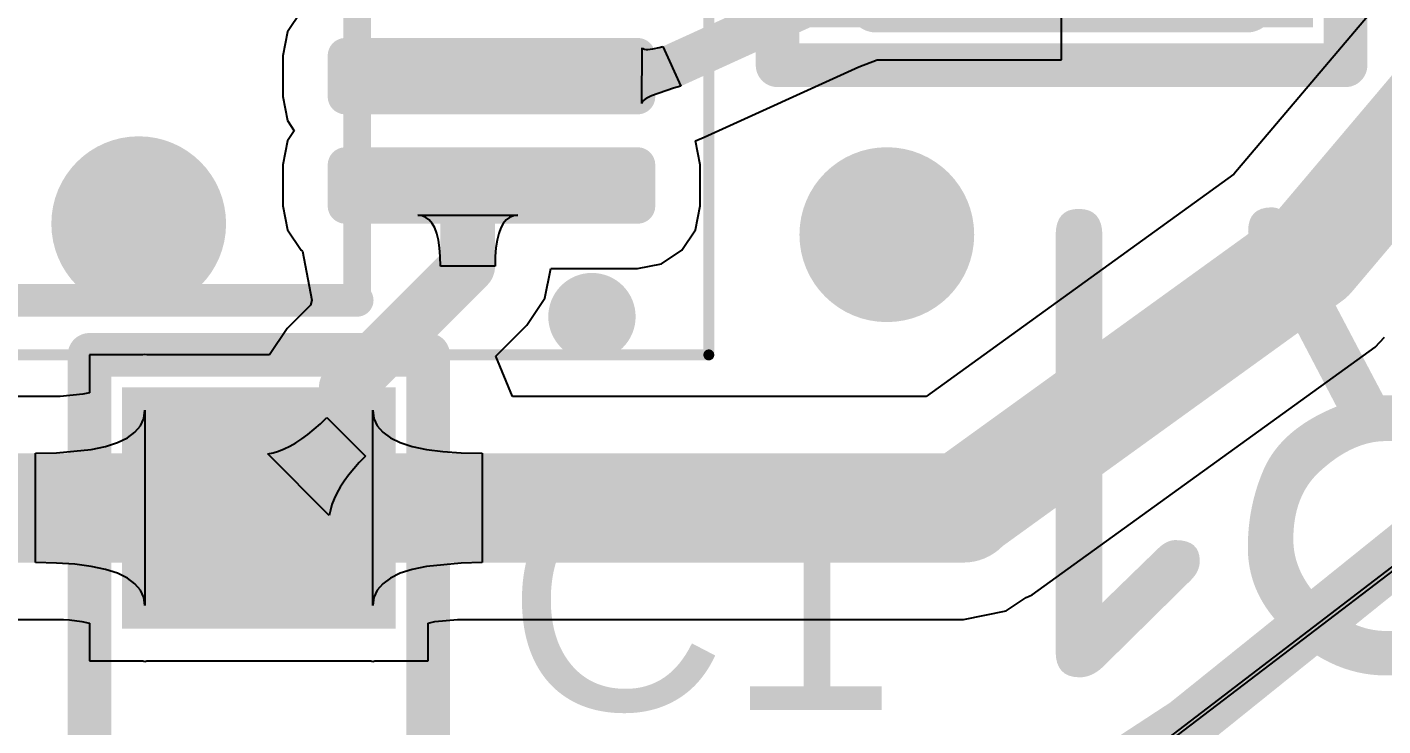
# Model space of a CAD drawing. Header units: inches. Extents: x -26.6 to 27.1, y -26.7 to 26.6.
# Drawn here: x 10.26 to 16.47, y -21.47 to -18.28 of the extents above; entities that cross this region are included whole.
import ezdxf

# ---------------------------------------------------------------- set-up
doc = ezdxf.new("R2010")
doc.units = ezdxf.units.IN
for name, color, linetype in [('Assembly Notes', 56, 'Continuous'), ('Bottom Layer', 5, 'Continuous'), ('Mechanical 13', 56, 'Continuous'), ('Mechanical 15', 56, 'Continuous'), ('Mechanical 4', 56, 'Continuous'), ('Top Layer', 1, 'Continuous'), ('Top Overlay', 2, 'Continuous'), ('Top Paste', 8, 'Continuous'), ('Top Solder', 216, 'Continuous'), ('Via Holes', 16, 'Continuous')]:
    doc.layers.add(name, color=color, linetype=linetype)
doc.styles.add('Arial', font='', dxfattribs={"height": 0.2})
doc.styles.add('GOST type B', font='', dxfattribs={"height": 0.2})
doc.styles.get('Arial').set_extended_font_data('Arial')
doc.styles.get('GOST type B').set_extended_font_data('GOST type B')

# ---------------------------------------------------------------- blocks, each defined once
blk = doc.blocks.new('0603R_99')
at = {"layer": 'Top Layer'}
for points in [[(-1.05, -0.475), (-1.05, 0.475), (-0.25, 0.475), (-0.25, -0.475)], [(0.25, -0.475), (0.25, 0.475), (1.05, 0.475), (1.05, -0.475)]]:
    blk.add_hatch(color=1, dxfattribs=at).paths.add_polyline_path(points)
at = {"layer": 'Top Paste'}
for points in [[(-1.05, -0.475), (-1.05, 0.475), (-0.25, 0.475), (-0.25, -0.475)], [(0.25, -0.475), (0.25, 0.475), (1.05, 0.475), (1.05, -0.475)]]:
    blk.add_hatch(color=8, dxfattribs=at).paths.add_polyline_path(points)
at = {"layer": 'Top Solder'}
for points in [[(-1.1516, -0.5766), (-1.1516, 0.5766), (-0.1484, 0.5766), (-0.1484, -0.5766)], [(0.1484, -0.5766), (0.1484, 0.5766), (1.1516, 0.5766), (1.1516, -0.5766)]]:
    blk.add_hatch(color=216, dxfattribs=at).paths.add_polyline_path(points)
at = {"layer": 'Assembly Notes'}
for points in [[(0.85, 0.475, 0.25, 0.25, 0), (-0.85, 0.475, 0.25, 0.25, 0)], [(-0.85, 0.475, 0.25, 0.25, 0), (-0.85, -0.475, 0.25, 0.25, 0)], [(0.85, 0.475, 0.25, 0.25, 0), (0.85, -0.475, 0.25, 0.25, 0)], [(0.85, -0.475, 0.25, 0.25, 0), (-0.85, -0.475, 0.25, 0.25, 0)]]:
    blk.add_lwpolyline(points, format="xyseb", dxfattribs=at)
for points in [[(-0.9125, 0.475, 0.125, 0.125, 1), (-0.7875, 0.475, 0.125, 0.125, 1)], [(-0.9125, 0.475, 0.125, 0.125, 1), (-0.7875, 0.475, 0.125, 0.125, 1)], [(0.7875, 0.475, 0.125, 0.125, 1), (0.9125, 0.475, 0.125, 0.125, 1)], [(0.7875, 0.475, 0.125, 0.125, 1), (0.9125, 0.475, 0.125, 0.125, 1)], [(-0.9125, -0.475, 0.125, 0.125, 1), (-0.7875, -0.475, 0.125, 0.125, 1)], [(-0.9125, -0.475, 0.125, 0.125, 1), (-0.7875, -0.475, 0.125, 0.125, 1)], [(0.7875, -0.475, 0.125, 0.125, 1), (0.9125, -0.475, 0.125, 0.125, 1)], [(0.7875, -0.475, 0.125, 0.125, 1), (0.9125, -0.475, 0.125, 0.125, 1)]]:
    blk.add_lwpolyline(points, format="xyseb", close=True, dxfattribs=at)
at = {"layer": 'Top Overlay'}
for points in [[(-1.3, 0.75, 0.2, 0.2, 0), (-1.3, -0.75, 0.2, 0.2, 0)], [(1.3, 0.75, 0.2, 0.2, 0), (-1.3, 0.75, 0.2, 0.2, 0)], [(1.3, 0.75, 0.2, 0.2, 0), (1.3, -0.75, 0.2, 0.2, 0)], [(1.3, -0.75, 0.2, 0.2, 0), (-1.3, -0.75, 0.2, 0.2, 0)]]:
    blk.add_lwpolyline(points, format="xyseb", dxfattribs=at)
for points in [[(-1.35, 0.75, 0.1, 0.1, 1), (-1.25, 0.75, 0.1, 0.1, 1)], [(-1.35, 0.75, 0.1, 0.1, 1), (-1.25, 0.75, 0.1, 0.1, 1)], [(1.25, 0.75, 0.1, 0.1, 1), (1.35, 0.75, 0.1, 0.1, 1)], [(1.25, 0.75, 0.1, 0.1, 1), (1.35, 0.75, 0.1, 0.1, 1)], [(-1.35, -0.75, 0.1, 0.1, 1), (-1.25, -0.75, 0.1, 0.1, 1)], [(-1.35, -0.75, 0.1, 0.1, 1), (-1.25, -0.75, 0.1, 0.1, 1)], [(1.25, -0.75, 0.1, 0.1, 1), (1.35, -0.75, 0.1, 0.1, 1)], [(1.25, -0.75, 0.1, 0.1, 1), (1.35, -0.75, 0.1, 0.1, 1)]]:
    blk.add_lwpolyline(points, format="xyseb", close=True, dxfattribs=at)
at = {"layer": 'Assembly Notes', "style": 'GOST type B'}
blk.add_text('R1', height=2.15, dxfattribs=at).set_placement((-2.4, 1.4))
blk = doc.blocks.new('_SOP10_103')
at = {"layer": 'Top Layer'}
h = blk.add_hatch(color=1, dxfattribs=at)
edge = h.paths.add_edge_path()
edge.add_arc((-2.8088, 1.0938), 0.0312, 90, 180)
edge.add_line((-2.84, 1.0938), (-2.84, 0.9063))
edge.add_arc((-2.8088, 0.9063), 0.0312, 180, 270)
edge.add_line((-2.8088, 0.875), (-1.4713, 0.875))
edge.add_arc((-1.4713, 0.9063), 0.0312, 270, 360)
edge.add_line((-1.44, 0.9063), (-1.44, 1.0938))
edge.add_arc((-1.4713, 1.0938), 0.0312, 0, 90)
edge.add_line((-1.4713, 1.125), (-2.8088, 1.125))
h = blk.add_hatch(color=1, dxfattribs=at)
edge = h.paths.add_edge_path()
edge.add_arc((-2.8088, 0.5937), 0.0312, 90, 180)
edge.add_line((-2.84, 0.5937), (-2.84, 0.4062))
edge.add_arc((-2.8088, 0.4062), 0.0312, 180, 270)
edge.add_line((-2.8088, 0.375), (-1.4713, 0.375))
edge.add_arc((-1.4713, 0.4062), 0.0312, 270, 360)
edge.add_line((-1.44, 0.4062), (-1.44, 0.5937))
edge.add_arc((-1.4713, 0.5937), 0.0312, 0, 90)
edge.add_line((-1.4713, 0.625), (-2.8088, 0.625))
at = {"layer": 'Top Paste'}
h = blk.add_hatch(color=8, dxfattribs=at)
edge = h.paths.add_edge_path()
edge.add_arc((-2.8088, 1.0938), 0.0312, 90, 180)
edge.add_line((-2.84, 1.0938), (-2.84, 0.9063))
edge.add_arc((-2.8088, 0.9063), 0.0312, 180, 270)
edge.add_line((-2.8088, 0.875), (-1.4713, 0.875))
edge.add_arc((-1.4713, 0.9063), 0.0312, 270, 360)
edge.add_line((-1.44, 0.9063), (-1.44, 1.0938))
edge.add_arc((-1.4713, 1.0938), 0.0312, 0, 90)
edge.add_line((-1.4713, 1.125), (-2.8088, 1.125))
h = blk.add_hatch(color=8, dxfattribs=at)
edge = h.paths.add_edge_path()
edge.add_arc((-2.8088, 0.5937), 0.0312, 90, 180)
edge.add_line((-2.84, 0.5937), (-2.84, 0.4062))
edge.add_arc((-2.8088, 0.4062), 0.0312, 180, 270)
edge.add_line((-2.8088, 0.375), (-1.4713, 0.375))
edge.add_arc((-1.4713, 0.4062), 0.0312, 270, 360)
edge.add_line((-1.44, 0.4062), (-1.44, 0.5937))
edge.add_arc((-1.4713, 0.5937), 0.0312, 0, 90)
edge.add_line((-1.4713, 0.625), (-2.8088, 0.625))
at = {"layer": 'Top Solder'}
h = blk.add_hatch(color=216, dxfattribs=at)
edge = h.paths.add_edge_path()
edge.add_arc((-2.8088, 1.0938), 0.0812, 90, 180)
edge.add_line((-2.89, 1.0938), (-2.89, 0.9063))
edge.add_arc((-2.8088, 0.9063), 0.0812, 180, 270)
edge.add_line((-2.8088, 0.825), (-1.4713, 0.825))
edge.add_arc((-1.4713, 0.9063), 0.0812, 270, 360)
edge.add_line((-1.39, 0.9063), (-1.39, 1.0938))
edge.add_arc((-1.4713, 1.0938), 0.0812, 0, 90)
edge.add_line((-1.4713, 1.175), (-2.8088, 1.175))
h = blk.add_hatch(color=216, dxfattribs=at)
edge = h.paths.add_edge_path()
edge.add_arc((-2.8088, 0.5937), 0.0812, 90, 180)
edge.add_line((-2.89, 0.5937), (-2.89, 0.4062))
edge.add_arc((-2.8088, 0.4062), 0.0812, 180, 270)
edge.add_line((-2.8088, 0.325), (-1.4713, 0.325))
edge.add_arc((-1.4713, 0.4062), 0.0812, 270, 360)
edge.add_line((-1.39, 0.4062), (-1.39, 0.5937))
edge.add_arc((-1.4713, 0.5937), 0.0812, 0, 90)
edge.add_line((-1.4713, 0.675), (-2.8088, 0.675))
at = {"layer": 'Mechanical 13'}
for points in [[(-2.5, 1.6, 0.2, 0.2, 1), (-2.7, 1.6, 0.2, 0.2, 1)], [(-2.75, 1.6, 0.1, 0.1, 1), (-2.65, 1.6, 0.1, 0.1, 1)], [(-2.55, 1.6, 0.1, 0.1, 1), (-2.45, 1.6, 0.1, 0.1, 1)], [(-1.5568, 1.525, 0.0635, 0.0635, 1), (-1.4933, 1.525, 0.0635, 0.0635, 1)], [(-1.5568, 1.525, 0.0635, 0.0635, 1), (-1.4933, 1.525, 0.0635, 0.0635, 1)]]:
    blk.add_lwpolyline(points, format="xyseb", close=True, dxfattribs=at)
for points in [[(1.525, 1.525, 0.127, 0.127, 0), (-1.525, 1.525, 0.127, 0.127, 0)], [(-1.525, 1.525, 0.127, 0.127, 0), (-1.525, -1.525, 0.127, 0.127, 0)]]:
    blk.add_lwpolyline(points, format="xyseb", dxfattribs=at)
at = {"layer": 'Mechanical 15'}
for points in [[(3.135, 1.775, 0.05, 0.05, 0), (-3.135, 1.775, 0.05, 0.05, 0)], [(-3.135, 1.775, 0.05, 0.05, 0), (-3.135, -1.775, 0.05, 0.05, 0)]]:
    blk.add_lwpolyline(points, format="xyseb", dxfattribs=at)
blk.add_lwpolyline([(-3.1475, 1.775, 0.025, 0.025, 1), (-3.1225, 1.775, 0.025, 0.025, 1)], format="xyseb", close=True, dxfattribs=at)
blk.add_lwpolyline([(-3.1475, 1.775, 0.025, 0.025, 1), (-3.1225, 1.775, 0.025, 0.025, 1)], format="xyseb", close=True, dxfattribs=at)
at = {"layer": 'Top Overlay'}
for points in [[(-2.5, 1.6, 0.2, 0.2, 1), (-2.7, 1.6, 0.2, 0.2, 1)], [(-2.75, 1.6, 0.1, 0.1, 1), (-2.65, 1.6, 0.1, 0.1, 1)], [(-2.55, 1.6, 0.1, 0.1, 1), (-2.45, 1.6, 0.1, 0.1, 1)], [(-1.5625, 1.525, 0.075, 0.075, 1), (-1.4875, 1.525, 0.075, 0.075, 1)]]:
    blk.add_lwpolyline(points, format="xyseb", close=True, dxfattribs=at)
blk.add_lwpolyline([(1.525, 1.525, 0.15, 0.15, 0), (-1.525, 1.525, 0.15, 0.15, 0)], format="xyseb", dxfattribs=at)
blk = doc.blocks.new('0603C_110')
at = {"layer": 'Top Layer'}
for points in [[(-1.25, -0.525), (-1.25, 0.525), (-0.35, 0.525), (-0.35, -0.525)], [(0.35, -0.525), (0.35, 0.525), (1.25, 0.525), (1.25, -0.525)]]:
    blk.add_hatch(color=1, dxfattribs=at).paths.add_polyline_path(points)
at = {"layer": 'Top Paste'}
for points in [[(-1.25, -0.525), (-1.25, 0.525), (-0.35, 0.525), (-0.35, -0.525)], [(0.35, -0.525), (0.35, 0.525), (1.25, 0.525), (1.25, -0.525)]]:
    blk.add_hatch(color=8, dxfattribs=at).paths.add_polyline_path(points)
at = {"layer": 'Top Solder'}
for points in [[(-1.3516, -0.6266), (-1.3516, 0.6266), (-0.2484, 0.6266), (-0.2484, -0.6266)], [(0.2484, -0.6266), (0.2484, 0.6266), (1.3516, 0.6266), (1.3516, -0.6266)]]:
    blk.add_hatch(color=216, dxfattribs=at).paths.add_polyline_path(points)
at = {"layer": 'Top Overlay'}
for points in [[(-1.5, 0.775, 0.2, 0.2, 0), (1.5, 0.775, 0.2, 0.2, 0)], [(-1.5, 0.775, 0.2, 0.2, 0), (-1.5, -0.775, 0.2, 0.2, 0)], [(1.5, 0.775, 0.2, 0.2, 0), (1.5, -0.775, 0.2, 0.2, 0)], [(-1.5, -0.775, 0.2, 0.2, 0), (1.5, -0.775, 0.2, 0.2, 0)]]:
    blk.add_lwpolyline(points, format="xyseb", dxfattribs=at)
for points in [[(-1.55, 0.775, 0.1, 0.1, 1), (-1.45, 0.775, 0.1, 0.1, 1)], [(-1.55, 0.775, 0.1, 0.1, 1), (-1.45, 0.775, 0.1, 0.1, 1)], [(1.45, 0.775, 0.1, 0.1, 1), (1.55, 0.775, 0.1, 0.1, 1)], [(1.45, 0.775, 0.1, 0.1, 1), (1.55, 0.775, 0.1, 0.1, 1)], [(-1.55, -0.775, 0.1, 0.1, 1), (-1.45, -0.775, 0.1, 0.1, 1)], [(-1.55, -0.775, 0.1, 0.1, 1), (-1.45, -0.775, 0.1, 0.1, 1)], [(1.45, -0.775, 0.1, 0.1, 1), (1.55, -0.775, 0.1, 0.1, 1)], [(1.45, -0.775, 0.1, 0.1, 1), (1.55, -0.775, 0.1, 0.1, 1)]]:
    blk.add_lwpolyline(points, format="xyseb", close=True, dxfattribs=at)

msp = doc.modelspace()

# ---------------------------------------------------------------- hatches: boundary and pattern name
at = {"layer": 'Bottom Layer'}
h = msp.add_hatch(color=5, dxfattribs=at)
edge = h.paths.add_edge_path()
edge.add_arc((10.775, -19.175), 0.4, 0, 360)
h = msp.add_hatch(color=5, dxfattribs=at)
edge = h.paths.add_edge_path()
edge.add_arc((14.2, -19.225), 0.4, 0, 360)
at = {"layer": 'Top Layer'}
h = msp.add_hatch(color=1, dxfattribs=at)
edge = h.paths.add_edge_path()
edge.add_arc((10.775, -19.175), 0.4, 0, 360)
h = msp.add_hatch(color=1, dxfattribs=at)
edge = h.paths.add_edge_path()
edge.add_arc((14.2, -19.225), 0.4, 0, 360)
at = {"layer": 'Via Holes'}
h = msp.add_hatch(color=7, dxfattribs=at)
edge = h.paths.add_edge_path()
edge.add_arc((10.775, -19.175), 0.2, 0, 360)
h = msp.add_hatch(color=7, dxfattribs=at)
edge = h.paths.add_edge_path()
edge.add_arc((14.2, -19.225), 0.2, 0, 360)

# ---------------------------------------------------------------- linework, layer by layer
at = {"layer": 'Bottom Layer'}
msp.add_line((16.6805, -20.6364), (15.4695, -21.56), dxfattribs=at)
at = {"layer": 'Mechanical 4'}
msp.add_lwpolyline([(23.8173, -11.6467, 0.254, 0.254, -12.462017), (26.2653, -3.5575, 0.254, 0.254, 0)], format="xyseb", dxfattribs=at)
at = {"layer": 'Top Layer'}
for p, q in [((15, -18.425), (15, -16.975)), ((16.4595, -18.1563), (15.7891, -18.9487)), ((11.5185, -18.2035), (11.4563, -18.2965)), ((11.4563, -18.2965), (11.4345, -18.4062)), ((13.0781, -18.6247), (13.0795, -18.3705)), ((13.0795, -18.3705), (13.0816, -18.3735)), ((13.1287, -18.3744), (13.1573, -18.3682)), ((13.1573, -18.3682), (13.174, -18.364)), ((13.174, -18.364), (13.2575, -18.5457)), ((11.4345, -18.4062), (11.4345, -18.5937)), ((13.0816, -18.3735), (13.0855, -18.3756)), ((13.0855, -18.3756), (13.0909, -18.377)), ((13.0909, -18.377), (13.0979, -18.3775)), ((13.0979, -18.3775), (13.1066, -18.3773)), ((13.1066, -18.3773), (13.1168, -18.3762)), ((13.1168, -18.3762), (13.1287, -18.3744)), ((14.0719, -18.4571), (14.1555, -18.4255)), ((14.1555, -18.4255), (14.1573, -18.425)), ((14.1573, -18.425), (14.2905, -18.425)), ((14.2905, -18.425), (14.2914, -18.4253)), ((14.2914, -18.4253), (14.2945, -18.425)), ((14.2945, -18.425), (15, -18.425)), ((13.3636, -18.7796), (14.0719, -18.4571)), ((13.2235, -18.5551), (13.123, -18.5893)), ((13.2575, -18.5457), (13.2235, -18.5551)), ((11.4345, -18.5937), (11.4563, -18.7035)), ((13.0799, -18.6183), (13.0781, -18.6247)), ((13.0853, -18.6116), (13.0799, -18.6183)), ((13.0943, -18.6045), (13.0853, -18.6116)), ((13.1069, -18.5971), (13.0943, -18.6045)), ((13.123, -18.5893), (13.1069, -18.5971)), ((11.4563, -18.7035), (11.4874, -18.75)), ((11.4563, -18.7965), (11.4345, -18.9063)), ((11.4874, -18.75), (11.4563, -18.7965)), ((13.3237, -18.7965), (13.3636, -18.7796)), ((13.3455, -18.9063), (13.3237, -18.7965)), ((11.4345, -18.9063), (11.4345, -19.0937)), ((13.3455, -19.0937), (13.3455, -18.9063)), ((15.7891, -18.9487), (14.3803, -19.9652)), ((11.4345, -19.0937), (11.4563, -19.2035)), ((13.3237, -19.2035), (13.3455, -19.0937)), ((12.0722, -19.1389), (12.0525, -19.1365)), ((12.0525, -19.1365), (12.5104, -19.1365)), ((12.0899, -19.1458), (12.0722, -19.1389)), ((12.1055, -19.1574), (12.0899, -19.1458)), ((12.119, -19.1737), (12.1055, -19.1574)), ((12.1305, -19.1945), (12.119, -19.1737)), ((12.4439, -19.1737), (12.4324, -19.1945)), ((12.4574, -19.1574), (12.4439, -19.1737)), ((12.473, -19.1458), (12.4574, -19.1574)), ((12.4907, -19.1389), (12.473, -19.1458)), ((12.5104, -19.1365), (12.4907, -19.1389)), ((11.4563, -19.2035), (11.5185, -19.2965)), ((12.1398, -19.2201), (12.1305, -19.1945)), ((12.1471, -19.2502), (12.1398, -19.2201)), ((12.4231, -19.2201), (12.4158, -19.2502)), ((12.4324, -19.1945), (12.4231, -19.2201)), ((13.2615, -19.2965), (13.3237, -19.2035)), ((11.5185, -19.2965), (11.5253, -19.3011)), ((11.5253, -19.3011), (11.5677, -19.5247)), ((12.1523, -19.285), (12.1471, -19.2502)), ((12.1554, -19.3245), (12.1523, -19.285)), ((12.4106, -19.285), (12.4075, -19.3245)), ((12.4158, -19.2502), (12.4106, -19.285)), ((13.1685, -19.3587), (13.2615, -19.2965)), ((12.1565, -19.3685), (12.1554, -19.3245)), ((12.4075, -19.3245), (12.4064, -19.3685)), ((13.0587, -19.3805), (13.1685, -19.3587)), ((12.4064, -19.3685), (12.1565, -19.3685)), ((12.6347, -19.5149), (12.6614, -19.3805)), ((12.6614, -19.3805), (13.0587, -19.3805)), ((11.5617, -19.5476), (11.4546, -19.6546)), ((11.5677, -19.5247), (11.5617, -19.5476)), ((12.5518, -19.6389), (12.6347, -19.5149)), ((11.4546, -19.6546), (11.3742, -19.775)), ((12.4103, -19.7804), (12.5518, -19.6389)), ((16.4363, -19.739), (16.4786, -19.6935)), ((10.7938, -19.775), (10.55, -19.775)), ((10.55, -19.775), (10.55, -19.9484)), ((10.803, -19.7732), (10.7938, -19.775)), ((10.8123, -19.775), (10.803, -19.7732)), ((11.3742, -19.775), (10.8123, -19.775)), ((12.4868, -19.9652), (12.4103, -19.7804)), ((14.8658, -20.8722), (16.4363, -19.739)), ((10.4153, -19.9652), (9.0186, -19.9652)), ((10.519, -19.955), (10.4153, -19.9652)), ((10.55, -19.9484), (10.519, -19.955)), ((14.3803, -19.9652), (12.4868, -19.9652)), ((10.798, -20.0655), (10.803, -20.028)), ((10.803, -20.028), (10.803, -20.922)), ((11.847, -20.922), (11.847, -20.028)), ((11.847, -20.028), (11.852, -20.0655)), ((10.758, -20.1285), (10.783, -20.099)), ((10.783, -20.099), (10.798, -20.0655)), ((11.5497, -20.139), (11.6071, -20.09)), ((11.5497, -20.139), (11.6071, -20.09)), ((11.6071, -20.09), (11.6366, -20.0616)), ((11.6071, -20.09), (11.6366, -20.0616)), ((11.6366, -20.0616), (11.8134, -20.2384)), ((11.6366, -20.0616), (11.8134, -20.2384)), ((11.852, -20.0655), (11.867, -20.099)), ((11.867, -20.099), (11.892, -20.1285)), ((10.678, -20.1758), (10.723, -20.1541)), ((10.723, -20.1541), (10.758, -20.1285)), ((11.4945, -20.1774), (11.5218, -20.1595)), ((11.4945, -20.1774), (11.5218, -20.1595)), ((11.5218, -20.1595), (11.5497, -20.139)), ((11.5218, -20.1595), (11.5497, -20.139)), ((11.892, -20.1285), (11.927, -20.1541)), ((11.927, -20.1541), (11.972, -20.1758)), ((10.303, -20.225), (10.398, -20.223)), ((10.303, -20.725), (10.303, -20.225)), ((10.398, -20.223), (10.558, -20.2073)), ((10.558, -20.2073), (10.623, -20.1935)), ((10.623, -20.1935), (10.678, -20.1758)), ((11.3655, -20.2274), (11.3903, -20.2227)), ((11.3655, -20.2274), (11.3903, -20.2227)), ((11.6476, -20.5095), (11.3655, -20.2274)), ((11.6476, -20.5095), (11.3655, -20.2274)), ((11.3903, -20.2227), (11.4155, -20.2153)), ((11.3903, -20.2227), (11.4155, -20.2153)), ((11.4155, -20.2153), (11.4413, -20.2053)), ((11.4155, -20.2153), (11.4413, -20.2053)), ((11.4413, -20.2053), (11.4676, -20.1927)), ((11.4413, -20.2053), (11.4676, -20.1927)), ((11.4676, -20.1927), (11.4945, -20.1774)), ((11.4676, -20.1927), (11.4945, -20.1774)), ((11.972, -20.1758), (12.027, -20.1935)), ((12.027, -20.1935), (12.092, -20.2073)), ((12.092, -20.2073), (12.167, -20.2171)), ((12.167, -20.2171), (12.252, -20.223)), ((12.252, -20.223), (12.347, -20.225)), ((12.347, -20.225), (12.347, -20.725)), ((11.785, -20.2679), (11.736, -20.3253)), ((11.785, -20.2679), (11.736, -20.3253)), ((11.8134, -20.2384), (11.785, -20.2679)), ((11.8134, -20.2384), (11.785, -20.2679)), ((11.7155, -20.3532), (11.6976, -20.3805)), ((11.7155, -20.3532), (11.6976, -20.3805)), ((11.736, -20.3253), (11.7155, -20.3532)), ((11.736, -20.3253), (11.7155, -20.3532)), ((11.6823, -20.4074), (11.6697, -20.4337)), ((11.6823, -20.4074), (11.6697, -20.4337)), ((11.6976, -20.3805), (11.6823, -20.4074)), ((11.6976, -20.3805), (11.6823, -20.4074)), ((11.6597, -20.4595), (11.6523, -20.4847)), ((11.6597, -20.4595), (11.6523, -20.4847)), ((11.6697, -20.4337), (11.6597, -20.4595)), ((11.6697, -20.4337), (11.6597, -20.4595)), ((11.6523, -20.4847), (11.6476, -20.5095)), ((11.6523, -20.4847), (11.6476, -20.5095)), ((16.6963, -20.6034), (15.4849, -21.5299)), ((10.398, -20.727), (10.303, -20.725)), ((10.483, -20.7329), (10.398, -20.727)), ((12.252, -20.727), (12.092, -20.7427)), ((12.347, -20.725), (12.252, -20.727)), ((10.558, -20.7427), (10.483, -20.7329)), ((10.623, -20.7565), (10.558, -20.7427)), ((10.678, -20.7742), (10.623, -20.7565)), ((10.723, -20.7959), (10.678, -20.7742)), ((11.972, -20.7742), (11.927, -20.7959)), ((12.027, -20.7565), (11.972, -20.7742)), ((12.092, -20.7427), (12.027, -20.7565)), ((10.758, -20.8215), (10.723, -20.7959)), ((10.783, -20.8511), (10.758, -20.8215)), ((10.798, -20.8845), (10.783, -20.8511)), ((11.867, -20.8511), (11.852, -20.8845)), ((11.892, -20.8215), (11.867, -20.8511)), ((11.927, -20.7959), (11.892, -20.8215)), ((10.803, -20.922), (10.798, -20.8845)), ((11.852, -20.8845), (11.847, -20.922)), ((14.7464, -20.946), (14.8372, -20.8853)), ((14.8372, -20.8853), (14.8658, -20.8722)), ((14.5513, -20.9848), (14.7464, -20.946)), ((9.0347, -20.9848), (10.4314, -20.9848)), ((10.4314, -20.9848), (10.4576, -20.9866)), ((10.4576, -20.9866), (10.5149, -20.9942)), ((10.5149, -20.9942), (10.55, -21.0016)), ((10.55, -21.0016), (10.55, -21.175)), ((12.1, -21.0016), (12.131, -20.995)), ((12.1, -21.175), (12.1, -21.0016)), ((12.131, -20.995), (12.2347, -20.9848)), ((12.2347, -20.9848), (14.5513, -20.9848)), ((10.55, -21.175), (10.7938, -21.175)), ((10.7938, -21.175), (10.803, -21.1768)), ((10.803, -21.1768), (10.8123, -21.175)), ((10.8123, -21.175), (11.8377, -21.175)), ((11.8377, -21.175), (11.847, -21.1768)), ((11.847, -21.1768), (11.8562, -21.175)), ((11.8562, -21.175), (12.1, -21.175))]:
    msp.add_line(p, q, dxfattribs=at)
for points in [[(13.2158, -18.4548, 0.2, 0.2, 0), (14.05, -18.075, 0.2, 0.2, 0)], [(16.138, -19.3256, 0.5, 0.5, 0), (16.9143, -18.4082, 0.5, 0.5, 0)], [(13.2158, -18.4548, 0.2, 0.2, -0.108115), (13.055, -18.49, 0.2, 0.2, 0)], [(12.39, -18.5, 0.2, 0.2, 0), (12.99, -18.49, 0.2, 0.2, 0)], [(12.99, -18.49, 0.2, 0.2, 0), (13.055, -18.49, 0.2, 0.2, 0)], [(12.2815, -19.015, 0.25, 0.25, 0), (12.39, -19.015, 0.25, 0.25, 0)], [(12.2815, -19.3685, 0.25, 0.25, 0), (12.2815, -19.015, 0.25, 0.25, 0)], [(14.5675, -20.4588, 0.5, 0.5, 0), (16.138, -19.3256, 0.5, 0.5, 0)], [(11.725, -19.925, 0.25, 0.25, 0), (12.2815, -19.3685, 0.25, 0.25, 0)], [(11.725, -20.15, 0.25, 0.25, 0), (11.725, -19.925, 0.25, 0.25, 0)], [(11.4, -20.475, 0.25, 0.25, 0), (11.725, -20.15, 0.25, 0.25, 0)], [(8.125, -20.475, 0.5, 0.5, 0), (11.325, -20.475, 0.5, 0.5, 0)], [(11.325, -20.475, 0.5, 0.5, 0), (11.4, -20.475, 0.5, 0.5, 0)], [(11.4, -20.475, 0.5, 0.5, 0), (11.6475, -20.475, 0.5, 0.5, 0)], [(11.6475, -20.475, 0.5, 0.5, 0), (14.5513, -20.475, 0.5, 0.5, 0)], [(14.5513, -20.475, 0.5, 0.5, 0), (14.5675, -20.4588, 0.5, 0.5, 0)]]:
    msp.add_lwpolyline(points, format="xyseb", dxfattribs=at)
for points in [[(13.1658, -18.4548, 0.1, 0.1, 1), (13.2658, -18.4548, 0.1, 0.1, 1)], [(13.1658, -18.4548, 0.1, 0.1, 1), (13.2658, -18.4548, 0.1, 0.1, 1)], [(12.34, -18.5, 0.1, 0.1, 1), (12.44, -18.5, 0.1, 0.1, 1)], [(12.94, -18.49, 0.1, 0.1, 1), (13.04, -18.49, 0.1, 0.1, 1)], [(12.94, -18.49, 0.1, 0.1, 1), (13.04, -18.49, 0.1, 0.1, 1)], [(13.005, -18.49, 0.1, 0.1, 1), (13.105, -18.49, 0.1, 0.1, 1)], [(13.005, -18.49, 0.1, 0.1, 1), (13.105, -18.49, 0.1, 0.1, 1)], [(12.219, -19.015, 0.125, 0.125, 1), (12.344, -19.015, 0.125, 0.125, 1)], [(12.219, -19.015, 0.125, 0.125, 1), (12.344, -19.015, 0.125, 0.125, 1)], [(12.3275, -19.015, 0.125, 0.125, 1), (12.4525, -19.015, 0.125, 0.125, 1)], [(16.013, -19.3256, 0.25, 0.25, 1), (16.263, -19.3256, 0.25, 0.25, 1)], [(16.013, -19.3256, 0.25, 0.25, 1), (16.263, -19.3256, 0.25, 0.25, 1)], [(12.219, -19.3685, 0.125, 0.125, 1), (12.344, -19.3685, 0.125, 0.125, 1)], [(12.219, -19.3685, 0.125, 0.125, 1), (12.344, -19.3685, 0.125, 0.125, 1)], [(11.6625, -19.925, 0.125, 0.125, 1), (11.7875, -19.925, 0.125, 0.125, 1)], [(11.6625, -19.925, 0.125, 0.125, 1), (11.7875, -19.925, 0.125, 0.125, 1)], [(11.6625, -20.15, 0.125, 0.125, 1), (11.7875, -20.15, 0.125, 0.125, 1)], [(11.6625, -20.15, 0.125, 0.125, 1), (11.7875, -20.15, 0.125, 0.125, 1)], [(11.2, -20.475, 0.25, 0.25, 1), (11.45, -20.475, 0.25, 0.25, 1)], [(11.2, -20.475, 0.25, 0.25, 1), (11.45, -20.475, 0.25, 0.25, 1)], [(11.275, -20.475, 0.25, 0.25, 1), (11.525, -20.475, 0.25, 0.25, 1)], [(11.275, -20.475, 0.25, 0.25, 1), (11.525, -20.475, 0.25, 0.25, 1)], [(11.5225, -20.475, 0.25, 0.25, 1), (11.7725, -20.475, 0.25, 0.25, 1)], [(11.5225, -20.475, 0.25, 0.25, 1), (11.7725, -20.475, 0.25, 0.25, 1)], [(14.4263, -20.475, 0.25, 0.25, 1), (14.6763, -20.475, 0.25, 0.25, 1)], [(14.4263, -20.475, 0.25, 0.25, 1), (14.6763, -20.475, 0.25, 0.25, 1)], [(14.4425, -20.4588, 0.25, 0.25, 1), (14.6925, -20.4588, 0.25, 0.25, 1)], [(14.4425, -20.4588, 0.25, 0.25, 1), (14.6925, -20.4588, 0.25, 0.25, 1)], [(11.3375, -20.475, 0.125, 0.125, 1), (11.4625, -20.475, 0.125, 0.125, 1)]]:
    msp.add_lwpolyline(points, format="xyseb", close=True, dxfattribs=at)

# ---------------------------------------------------------------- block references
for name, p, rotation in [('_SOP10_103', (10.25, -18), 180), ('0603R_99', (15, -17.7), 180), ('0603C_110', (11.325, -21.275), 90)]:
    msp.add_blockref(name, p, dxfattribs=dict(rotation=rotation))

# ---------------------------------------------------------------- texts
at = {"layer": 'Top Overlay', "style": 'Arial'}
msp.add_text('C1', height=1, dxfattribs=at).set_placement((12.4586, -21.3998))

doc.saveas('drawing.dxf')
